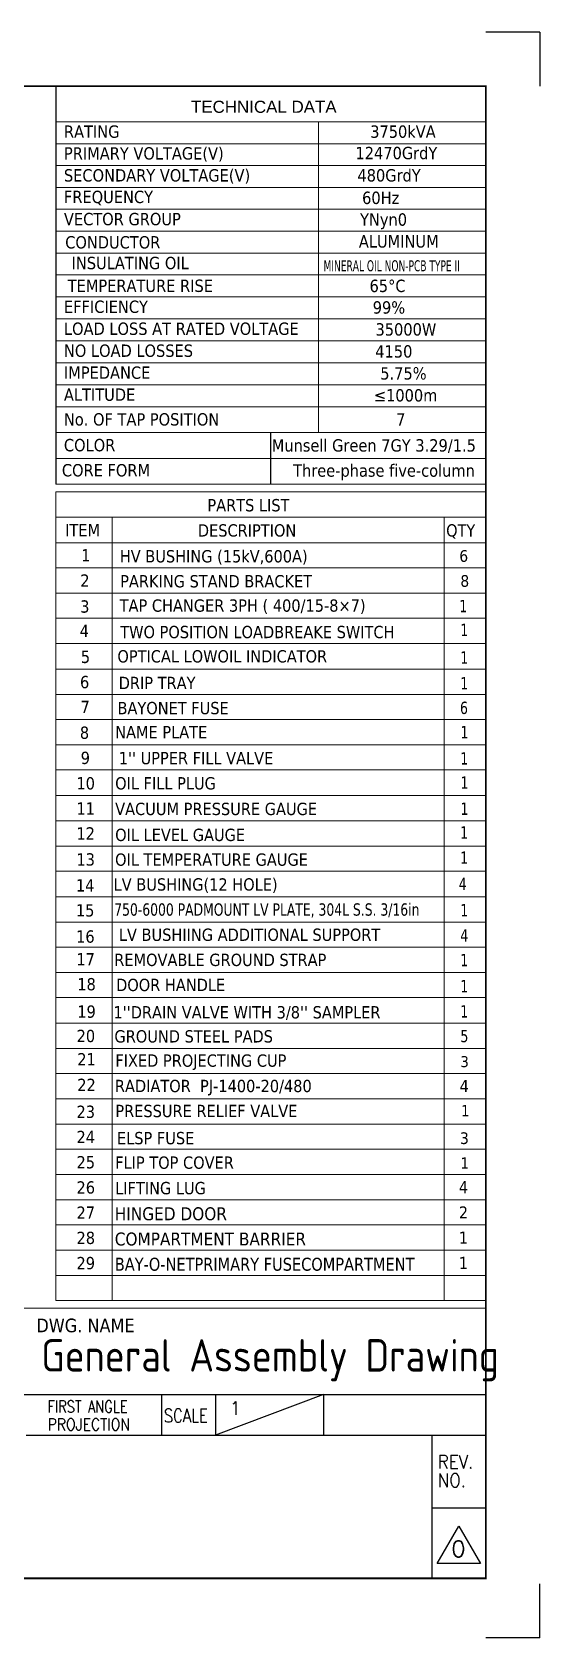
# Model space of a CAD drawing. Header units: millimetres. Extents: x 51831 to 122350, y -311274 to -161296.
# Drawn here: x 59875 to 62192, y -168622 to -161296 of the extents above; entities that cross this region are included whole.
import ezdxf
from ezdxf.enums import TextEntityAlignment as Align

# ---------------------------------------------------------------- set-up
doc = ezdxf.new("R2010")
doc.units = ezdxf.units.MM
doc.header["$LTSCALE"] = 13
for name, color, linetype in [('1', 4, 'Continuous'), ('2', 3, 'Continuous'), ('6文字层', 3, 'Continuous')]:
    doc.layers.add(name, color=color, linetype=linetype)
doc.layers.add('paper', color=254, linetype='Continuous', plot=False)
doc.layers.add('标注、文本', color=3, linetype='Continuous', lineweight=25)
doc.layers.add('铁心', color=3, linetype='Continuous', lineweight=0)
doc.styles.add('PDF Arial', font='arial.ttf')
doc.styles.add('ROMANS', font='romans.shx', dxfattribs={"bigfont": 'whgtxt.shx'})
doc.styles.get("Standard").update_dxf_attribs({"font": 'gbenor.shx', "bigfont": 'gbcbig.shx'})
doc.styles.add('Tahoma$001', font='tahoma.ttf', dxfattribs={"height": 2.159784})
doc.styles.add('Tahoma_txtstyle_28.93_0_0', font='tahoma.ttf')
doc.styles.add('Tahoma_txtstyle_30.40_0_0', font='tahoma.ttf')

msp = doc.modelspace()

# ---------------------------------------------------------------- linework, layer by layer
at = {"layer": '1', "const_width": 8.634}
msp.add_lwpolyline([(52472.729, -168350.488), (61945.049, -168350.488), (61945.049, -161542.258), (52472.729, -161542.258), (52472.729, -168350.488)], dxfattribs=at)
at = {"layer": '2'}
for p, q in [((58244.924, -167511.793), (61945.049, -167511.793)), ((60464.999, -167511.793), (60464.999, -167696.8)), ((61205.024, -167511.793), (60711.674, -167696.8)), ((60711.674, -167511.793), (60711.674, -167696.8)), ((61205.024, -167511.793), (61205.024, -167696.8)), ((59848.311, -167696.8), (61945.049, -167696.8)), ((61698.374, -167696.8), (61698.374, -168350.488)), ((61698.374, -168029.014), (61945.049, -168029.014)), ((61723.041, -168282.621), (61821.711, -168111.719)), ((61821.711, -168111.719), (61920.381, -168282.621)), ((61920.381, -168282.621), (61723.041, -168282.621))]:
    msp.add_line(p, q, dxfattribs=at)
at = {"layer": '6文字层'}
for points in [[(59983.105, -161542.258), (61945.049, -161542.258)], [(59983.105, -161542.258), (59983.105, -163357.913)], [(61945.049, -161542.258), (61945.049, -162704.394)]]:
    msp.add_lwpolyline(points, dxfattribs=at)
at = {"layer": 'paper'}
for p, q in [((62191.724, -161295.583), (61945.049, -161295.583)), ((62191.724, -161295.583), (62191.724, -161542.258)), ((62191.724, -168621.831), (62191.724, -168375.156)), ((62191.724, -168621.831), (61945.049, -168621.831))]:
    msp.add_line(p, q, dxfattribs=at)
at = {"layer": '标注、文本'}
msp.add_line((60964.077, -163357.913), (60964.077, -163122.699), dxfattribs=at)
at = {"layer": '铁心'}
msp.add_line((58244.924, -167117.113), (61945.049, -167117.113), dxfattribs=at)
for points in [[(59983.105, -161704.9), (61945.049, -161704.9)], [(61181.912, -161704.9), (61181.912, -163122.699)], [(59983.105, -161805.133), (61945.049, -161805.133)], [(59983.105, -161904.421), (61945.049, -161904.421)], [(59983.105, -162004.654), (61945.049, -162004.654)], [(59983.105, -162103.941), (61945.049, -162103.941)], [(59983.105, -162203.229), (61945.049, -162203.229)], [(59983.105, -162303.462), (61945.049, -162303.462)], [(59983.105, -162403.695), (61945.049, -162403.695)], [(59983.105, -162503.928), (61945.049, -162503.928)], [(59983.105, -162604.161), (61945.049, -162604.161)], [(59983.105, -162704.394), (61945.049, -162704.394)], [(59983.105, -162804.627), (61945.049, -162804.627)], [(59983.105, -162904.86), (61945.049, -162904.86)], [(59983.105, -163005.093), (61945.049, -163005.093)], [(59983.105, -163005.093), (61945.049, -163005.093)], [(61945.049, -163005.093), (61945.049, -163239.197)], [(59983.105, -163122.699), (61945.049, -163122.699)], [(59983.105, -163240.306), (61945.049, -163240.306)], [(59983.105, -163240.306), (61267.287, -163240.306)], [(59983.105, -163240.306), (61267.286, -163240.306)], [(59983.105, -163357.913), (61945.049, -163357.913)], [(59983.105, -163357.913), (61267.287, -163357.913)], [(59983.105, -163357.913), (61267.286, -163357.913)], [(59983.105, -167083.129), (59983.105, -163392.788)], [(59983.105, -163392.788), (61945.049, -163392.788), (61945.049, -163507.858)], [(59983.105, -163392.788), (59983.105, -163507.858), (59983.105, -163507.858)], [(59983.105, -163507.858), (61945.049, -163507.858), (61945.049, -163625.315)], [(59983.105, -163507.858), (59983.105, -163625.315), (61945.049, -163625.315)], [(60239.505, -163507.858), (60239.505, -163625.315), (60239.505, -163625.315)], [(61754.891, -163507.858), (61754.891, -167083.129)], [(59983.105, -164661.895), (61945.049, -164661.895), (61945.049, -163625.315)], [(59983.105, -163625.315), (59983.105, -164661.895)], [(60239.505, -163625.315), (60239.505, -164661.895)], [(61945.049, -163739.907), (59983.105, -163739.907), (59983.105, -163739.907)], [(61945.049, -163854.976), (59983.105, -163854.976), (59983.105, -163854.976)], [(59983.105, -163970.046), (61945.049, -163970.046), (61945.049, -164084.638)], [(59983.105, -163970.046), (59983.105, -164084.638), (61945.049, -164084.638)], [(61945.049, -163970.046), (59983.105, -163970.046), (59983.105, -163970.046)], [(59983.105, -164893.944), (59983.105, -163970.046), (59983.105, -163970.046)], [(60239.505, -163970.046), (60239.505, -164084.638), (60239.505, -164084.638)], [(59983.105, -164084.638), (59983.105, -167083.129)], [(61945.049, -164084.638), (59983.105, -164084.638), (59983.105, -164084.638)], [(60239.505, -164084.638), (60239.505, -166507.781)], [(61945.049, -164202.095), (59983.105, -164202.095), (59983.105, -164202.095)], [(61945.049, -164202.095), (59983.105, -164202.095), (59983.105, -164202.095)], [(61945.049, -166162.573), (61945.049, -164199.707)], [(61945.049, -164317.164), (59983.105, -164317.164), (59983.105, -164317.164)], [(61945.049, -164317.164), (59983.105, -164317.164), (59983.105, -164317.164)], [(61945.049, -164431.756), (59983.105, -164431.756), (59983.105, -164431.756)], [(61945.049, -164431.756), (59983.105, -164431.756)], [(61945.049, -164546.826), (59983.105, -164546.826), (59983.105, -164546.826)], [(61945.049, -164546.826), (59983.105, -164546.826), (59983.105, -164546.826)], [(61945.049, -164661.895), (59983.105, -164661.895), (59983.105, -164661.895)], [(61945.049, -164778.874), (59983.105, -164778.874), (59983.105, -164778.874)], [(61945.049, -164893.944), (59983.105, -164893.944), (59983.105, -164893.944)], [(61945.049, -165009.013), (59983.105, -165009.013), (59983.105, -165009.013)], [(61945.049, -165123.605), (59983.105, -165123.605)], [(59983.105, -167083.129), (59983.105, -165123.605), (61945.049, -165123.605)], [(59983.105, -165123.605), (59983.105, -167083.129)], [(60239.505, -165123.605), (60239.505, -167083.129)], [(61945.049, -165240.585), (59983.105, -165240.585)], [(61945.049, -165355.654), (59983.105, -165355.654)], [(61945.049, -165470.724), (59983.105, -165470.724)], [(61945.049, -165585.316), (59983.105, -165585.316)], [(61945.049, -165700.385), (59983.105, -165700.385), (59983.105, -165700.385)], [(61945.049, -165817.842), (59983.105, -165817.842), (59983.105, -165817.842)], [(61945.049, -165932.434), (59983.105, -165932.434), (59983.105, -165932.434)], [(61945.049, -166047.503), (59983.105, -166047.503), (59983.105, -166047.503)], [(61945.049, -166162.573), (59983.105, -166162.573), (59983.105, -166162.573)], [(61945.049, -166277.642), (59983.105, -166277.642), (59983.105, -166277.642)], [(61945.049, -166392.712), (59983.105, -166392.712), (59983.105, -166392.712)], [(61945.049, -166507.781), (59983.105, -166507.781), (59983.105, -166507.781)], [(61945.049, -166507.781), (59983.105, -166507.781), (59983.105, -166507.781)], [(61945.049, -166622.851), (59983.105, -166622.851), (59983.105, -166622.851)], [(61945.049, -166622.851), (59983.105, -166622.851), (59983.105, -166622.851)], [(61945.049, -166737.92), (59983.105, -166737.92), (59983.105, -166737.92)], [(61945.049, -166852.99), (59983.105, -166852.99), (59983.105, -166852.99)], [(61945.049, -166968.059), (59983.105, -166968.059), (59983.105, -166968.059)], [(61945.049, -167083.129), (59983.105, -167083.129), (59983.105, -167083.129)]]:
    msp.add_lwpolyline(points, dxfattribs=at)

# ---------------------------------------------------------------- texts
at = {"layer": '1', "color": 4}
msp.add_text('General Assembly Drawing', height=148.005, dxfattribs=at).set_placement((59916.625, -167406.873))
at = {"layer": '2', "style": 'ROMANS'}
for s, height, width, p in [('FIRST ANGLE', 54.2685, 0.8, (59945.674, -167593.667)), ('PROJECTION', 54.2685, 0.86, (59945.674, -167674.998)), ('SCALE', 61.6688, 0.8, (60475.901, -167638.383)), ('REV.', 61.6688, 0.9, (61726.421, -167849.433)), ('NO.', 61.6688, 0.9, (61726.421, -167933.532))]:
    msp.add_text(s, height=height, dxfattribs=dict(at, width=width)).set_placement(p)
msp.add_text('1', height=61.669, dxfattribs=at).set_placement((60775.756, -167604.599))
at = {"layer": '2', "color": 4, "style": 'ROMANS'}
msp.add_text('0', height=74.002, dxfattribs=at).set_placement((61788.577, -168253.018))
at = {"layer": '铁心'}
for s, height, style, p in [('TECHNICAL DATA', 55.22985, 'PDF Arial', (60599.898, -161663.811)), ('RATING', 56.3976, 'Tahoma$001', (60020.215, -161777.711)), ('3750kVA', 56.3976, 'Tahoma$001', (61417.51, -161777.711)), ('PRIMARY VOLTAGE(V)', 56.39759, 'Tahoma$001', (60020.215, -161876.999)), ('12470GrdY', 56.3976, 'Tahoma$001', (61350.331, -161875.496)), ('SECONDARY VOLTAGE(V)', 56.39759, 'Tahoma$001', (60020.215, -161977.232)), ('480GrdY', 56.3976, 'Tahoma$001', (61359.224, -161977.232)), ('FREQUENCY', 56.3976, 'Tahoma$001', (60020.215, -162075.573)), ('60Hz', 56.3976, 'Tahoma$001', (61380.565, -162079.746)), ('VECTOR GROUP', 56.39759, 'Tahoma$001', (60020.215, -162176.752)), ('YNyn0', 56.3976, 'Tahoma$001', (61371.261, -162178.756)), ('CONDUCTOR', 56.3976, 'Tahoma$001', (60026.021, -162282.68)), ('ALUMINUM', 56.3976, 'Tahoma$001', (61365.751, -162278.369)), ('EFFICIENCY', 56.3976, 'Tahoma$001', (60020.215, -162576.738)), ('99%%%', 56.3976, 'Tahoma$001', (61429.026, -162579.938)), ('LOAD LOSS AT RATED VOLTAGE', 56.39759, 'Tahoma$001', (60020.215, -162676.971)), ('35000W', 56.3976, 'Tahoma$001', (61441.662, -162680.171)), ('NO LOAD LOSSES', 56.39759, 'Tahoma$001', (60020.215, -162777.204)), ('4150', 56.3976, 'Tahoma$001', (61440.707, -162780.404)), ('IMPEDANCE', 56.3976, 'Tahoma$001', (60020.215, -162877.437)), ('5.75%%%', 56.3976, 'Tahoma$001', (61463.438, -162880.637)), ('ALTITUDE', 56.3976, 'Tahoma$001', (60020.215, -162977.67)), ('≤1000m', 56.3976, 'Tahoma$001', (61434.206, -162980.87)), ('No. OF TAP POSITION', 56.39759, 'Tahoma$001', (60020.131, -163090.524)), ('7', 56.398, 'Tahoma$001', (61536.22, -163090.524)), ('COLOR', 56.3976, 'Tahoma$001', (60020.131, -163208.131)), ('Munsell Green 7GY 3.29/1.5', 56.39759, 'Tahoma$001', (60968.306, -163209.295)), ('CORE FORM', 56.3976, 'Tahoma$001', (60010.871, -163322.689)), ('Three-phase five-column', 56.39759, 'Tahoma$001', (61065.879, -163323.968)), ('PARTS LIST', 56.2319, 'Tahoma_txtstyle_30.40_0_0', (60674.743, -163482.075)), ('ITEM', 56.2319, 'Tahoma_txtstyle_30.40_0_0', (60025.6, -163595.712)), ('DESCRIPTION', 56.23192, 'Tahoma_txtstyle_30.40_0_0', (60631.214, -163597.144)), ('QTY', 55.9845, 'Tahoma$001', (61764.089, -163596.886)), ('1', 56.232, 'Tahoma_txtstyle_30.40_0_0', (60099.129, -163710.781)), (' HV BUSHING (15kV,600A)', 56.23192, 'Tahoma_txtstyle_30.40_0_0', (60253.946, -163715.017)), ('6', 53.499, 'Tahoma_txtstyle_28.93_0_0', (61824.24, -163712.452)), ('2', 56.232, 'Tahoma_txtstyle_30.40_0_0', (60094.832, -163825.851)), ('PARKING STAND BRACKET', 56.23192, 'Tahoma_txtstyle_30.40_0_0', (60276.786, -163828.963)), ('8', 53.499, 'Tahoma$001', (61829.015, -163826.328)), ('3', 56.232, 'Tahoma_txtstyle_30.40_0_0', (60094.355, -163944.263)), ('TAP CHANGER 3PH ( 400/15-8×7)', 56.23192, 'Tahoma_txtstyle_30.40_0_0', (60274.455, -163939.884)), ('4', 56.232, 'Tahoma_txtstyle_30.40_0_0', (60091.967, -164055.512)), ('TWO POSITION LOADBREAKE SWITCH', 56.23192, 'Tahoma_txtstyle_30.40_0_0', (60277.26, -164060.67)), ('5', 56.232, 'Tahoma_txtstyle_30.40_0_0', (60097.383, -164173.924)), ('OPTICAL LOWOIL INDICATOR ', 56.23192, 'Tahoma_txtstyle_30.40_0_0', (60264.162, -164171.654)), ('6', 56.232, 'Tahoma_txtstyle_30.40_0_0', (60093.489, -164288.993)), ('DRIP TRAY ', 56.2319, 'Tahoma_txtstyle_30.40_0_0', (60270.101, -164293.086)), ('7', 56.232, 'Tahoma_txtstyle_30.40_0_0', (60095.906, -164402.631)), ('BAYONET FUSE', 56.23192, 'Tahoma_txtstyle_30.40_0_0', (60264.519, -164407.737)), ('8', 56.232, 'Tahoma_txtstyle_30.40_0_0', (60092.908, -164520.087)), ('NAME PLATE', 56.2319, 'Tahoma_txtstyle_30.40_0_0', (60253.946, -164517.461)), ('9', 56.232, 'Tahoma_txtstyle_30.40_0_0', (60096.737, -164634.918)), ("1'' UPPER FILL VALVE", 56.23192, 'Tahoma_txtstyle_30.40_0_0', (60270.101, -164635.907)), ('10', 56.2319, 'Tahoma_txtstyle_30.40_0_0', (60077.166, -164750.943)), ('OIL FILL PLUG ', 56.23192, 'Tahoma_txtstyle_30.40_0_0', (60253.946, -164750.951)), ('11', 56.2319, 'Tahoma_txtstyle_30.40_0_0', (60077.166, -164866.012)), ('VACUUM PRESSURE GAUGE ', 56.23192, 'Tahoma_txtstyle_30.40_0_0', (60253.946, -164867.683)), ('12', 56.2319, 'Tahoma_txtstyle_30.40_0_0', (60077.166, -164979.649)), ('OIL LEVEL GAUGE ', 56.23192, 'Tahoma_txtstyle_30.40_0_0', (60253.946, -164986.147)), ('13', 56.2319, 'Tahoma_txtstyle_30.40_0_0', (60077.166, -165098.3)), ('OIL TEMPERATURE GAUGE ', 56.23192, 'Tahoma_txtstyle_30.40_0_0', (60253.535, -165099.006)), ('14', 56.2319, 'Tahoma_txtstyle_30.40_0_0', (60075.018, -165216.515)), ('LV BUSHING(12 HOLE)', 56.23192, 'Tahoma_txtstyle_30.40_0_0', (60246.915, -165212.402)), ('15', 56.2319, 'Tahoma_txtstyle_30.40_0_0', (60075.018, -165330.544)), ('16', 56.2319, 'Tahoma_txtstyle_30.40_0_0', (60075.802, -165449.925)), (' LV BUSHIING ADDITIONAL SUPPORT', 56.23192, 'Tahoma_txtstyle_30.40_0_0', (60249.757, -165441.83)), ('17', 56.2319, 'Tahoma_txtstyle_30.40_0_0', (60076.856, -165553.959)), ('REMOVABLE GROUND STRAP ', 56.23192, 'Tahoma_txtstyle_30.40_0_0', (60249.757, -165556.422)), ('18', 56.2319, 'Tahoma_txtstyle_30.40_0_0', (60081.107, -165667.525)), ('DOOR HANDLE', 56.23192, 'Tahoma_txtstyle_30.40_0_0', (60258.187, -165670.735)), ('19', 56.2319, 'Tahoma_txtstyle_30.40_0_0', (60081.107, -165792.526)), ("1''DRAIN VALVE WITH 3/8'' SAMPLER ", 56.23192, 'Tahoma_txtstyle_30.40_0_0', (60246.306, -165795.613)), ('20', 56.2319, 'Tahoma_txtstyle_30.40_0_0', (60078.101, -165903.576)), ('GROUND STEEL PADS', 56.23192, 'Tahoma_txtstyle_30.40_0_0', (60250.603, -165905.457)), ('21', 56.2319, 'Tahoma_txtstyle_30.40_0_0', (60081.107, -166010.056)), ('FIXED PROJECTING CUP', 56.23192, 'Tahoma_txtstyle_30.40_0_0', (60254.756, -166015.946)), ('3', 50.452, 'Tahoma$001', (61829.492, -166017.9)), ('22', 56.2319, 'Tahoma_txtstyle_30.40_0_0', (60081.107, -166126.738)), ('RADIATOR  PJ-1400-20/480', 56.23192, 'Tahoma_txtstyle_30.40_0_0', (60252.636, -166131.822)), ('4', 56.232, 'Tahoma_txtstyle_30.40_0_0', (61825.636, -166131.993)), ('23', 56.2319, 'Tahoma_txtstyle_30.40_0_0', (60077.608, -166249.573)), ('PRESSURE RELIEF VALVE', 56.23192, 'Tahoma_txtstyle_30.40_0_0', (60254.803, -166245.864)), ('1', 50.795, 'Tahoma$001', (61832.282, -166241.59)), ('24', 56.2319, 'Tahoma_txtstyle_30.40_0_0', (60077.608, -166364.642)), ('ELSP FUSE', 56.2319, 'Tahoma_txtstyle_30.40_0_0', (60262.132, -166369.733)), ('3', 53.312, 'Tahoma$001', (61827.408, -166368.602)), ('25', 56.2319, 'Tahoma_txtstyle_30.40_0_0', (60077.608, -166479.712)), ('FLIP TOP COVER', 56.23192, 'Tahoma_txtstyle_30.40_0_0', (60253.946, -166481.521)), ('1', 50.795, 'Tahoma$001', (61829.492, -166480.566)), ('26', 56.2319, 'Tahoma_txtstyle_30.40_0_0', (60077.608, -166594.781)), ('LIFTING LUG', 56.23192, 'Tahoma_txtstyle_30.40_0_0', (60253.946, -166597.852)), ('4', 55.191, 'Tahoma$001', (61822.33, -166593.248)), ('27', 56.2319, 'Tahoma_txtstyle_30.40_0_0', (60077.608, -166709.851)), ('HINGED DOOR', 59.1915, 'Tahoma_txtstyle_30.40_0_0', (60252.193, -166716.433)), ('2', 55.191, 'Tahoma$001', (61822.33, -166708.317)), ('28', 56.2319, 'Tahoma_txtstyle_30.40_0_0', (60077.608, -166824.92)), ('COMPARTMENT BARRIER ', 59.1915, 'Tahoma_txtstyle_30.40_0_0', (60252.193, -166831.502)), ('1', 55.191, 'Tahoma$001', (61822.33, -166823.387)), ('29', 56.2319, 'Tahoma_txtstyle_30.40_0_0', (60077.608, -166939.99)), ('1', 55.191, 'Tahoma$001', (61822.33, -166938.456)), ('DWG. NAME', 62.3068, 'Tahoma_txtstyle_30.40_0_0', (59894.478, -167227.4))]:
    msp.add_text(s, height=height, dxfattribs=dict(at, style=style)).set_placement(p)
at = {"layer": '铁心', "style": 'Tahoma$001'}
for s, p in [('INSULATING OIL', (60322.495, -162348.996)), ('TEMPERATURE RISE ', (60379.29, -162452.835))]:
    msp.add_text(s, height=56.39759, dxfattribs=at).set_placement(p, align=Align.MIDDLE)
at = {"layer": '铁心'}
for s, height, style, width, p in [('MINERAL OIL NON-PCB TYPE II', 50, 'Tahoma$001', 0.7, (61204.647, -162386.6)), ('1', 56.232, 'Tahoma_txtstyle_30.40_0_0', 0.85, (61824.24, -163942.114)), ('1', 56.232, 'Tahoma_txtstyle_30.40_0_0', 0.85, (61828.887, -164050.941)), ('1', 56.232, 'Tahoma_txtstyle_30.40_0_0', 0.85, (61828.814, -164177.059)), ('1', 56.232, 'Tahoma_txtstyle_30.40_0_0', 0.85, (61828.814, -164294.516)), ('6', 56.232, 'Tahoma_txtstyle_30.40_0_0', 0.85, (61827.408, -164406.605)), ('1', 56.232, 'Tahoma_txtstyle_30.40_0_0', 0.85, (61829.492, -164517.461)), ('1', 56.232, 'Tahoma_txtstyle_30.40_0_0', 0.85, (61828.814, -164637.337)), ('1', 56.232, 'Tahoma_txtstyle_30.40_0_0', 0.85, (61829.492, -164747.839)), ('1', 56.232, 'Tahoma_txtstyle_30.40_0_0', 0.85, (61829.492, -164866.728)), ('1', 56.232, 'Tahoma_txtstyle_30.40_0_0', 0.85, (61828.59, -164975.038)), ('1', 56.232, 'Tahoma_txtstyle_30.40_0_0', 0.85, (61828.59, -165090.107)), ('4', 56.232, 'Tahoma_txtstyle_30.40_0_0', 0.85, (61821.641, -165209.549)), ('750-6000 PADMOUNT LV PLATE, 304L S.S. 3/16in', 56.23192, 'Tahoma_txtstyle_30.40_0_0', 0.85, (60249.757, -165326.761)), ('1', 56.232, 'Tahoma_txtstyle_30.40_0_0', 0.85, (61828.814, -165329.664)), ('4', 56.232, 'Tahoma_txtstyle_30.40_0_0', 0.85, (61828.814, -165444.733)), ('1', 56.232, 'Tahoma_txtstyle_30.40_0_0', 0.85, (61828.846, -165557.329)), ('1', 56.232, 'Tahoma_txtstyle_30.40_0_0', 0.85, (61828.814, -165676.305)), ('1', 56.232, 'Tahoma_txtstyle_30.40_0_0', 0.85, (61828.814, -165791.374)), ('5', 56.232, 'Tahoma_txtstyle_30.40_0_0', 0.85, (61829.492, -165904.025)), ('BAY-O-NETPRIMARY FUSECOMPARTMENT ', 59.1915, 'Tahoma_txtstyle_30.40_0_0', 0.95, (60252.193, -166946.572))]:
    msp.add_text(s, height=height, dxfattribs=dict(at, style=style, width=width)).set_placement(p)
at = {"layer": '铁心', "style": 'Tahoma$001'}
msp.add_text('65%%DC', height=56.3976, dxfattribs=at).set_placement((61414.517, -162453.235), align=Align.MIDDLE_LEFT)

doc.saveas('drawing.dxf')
